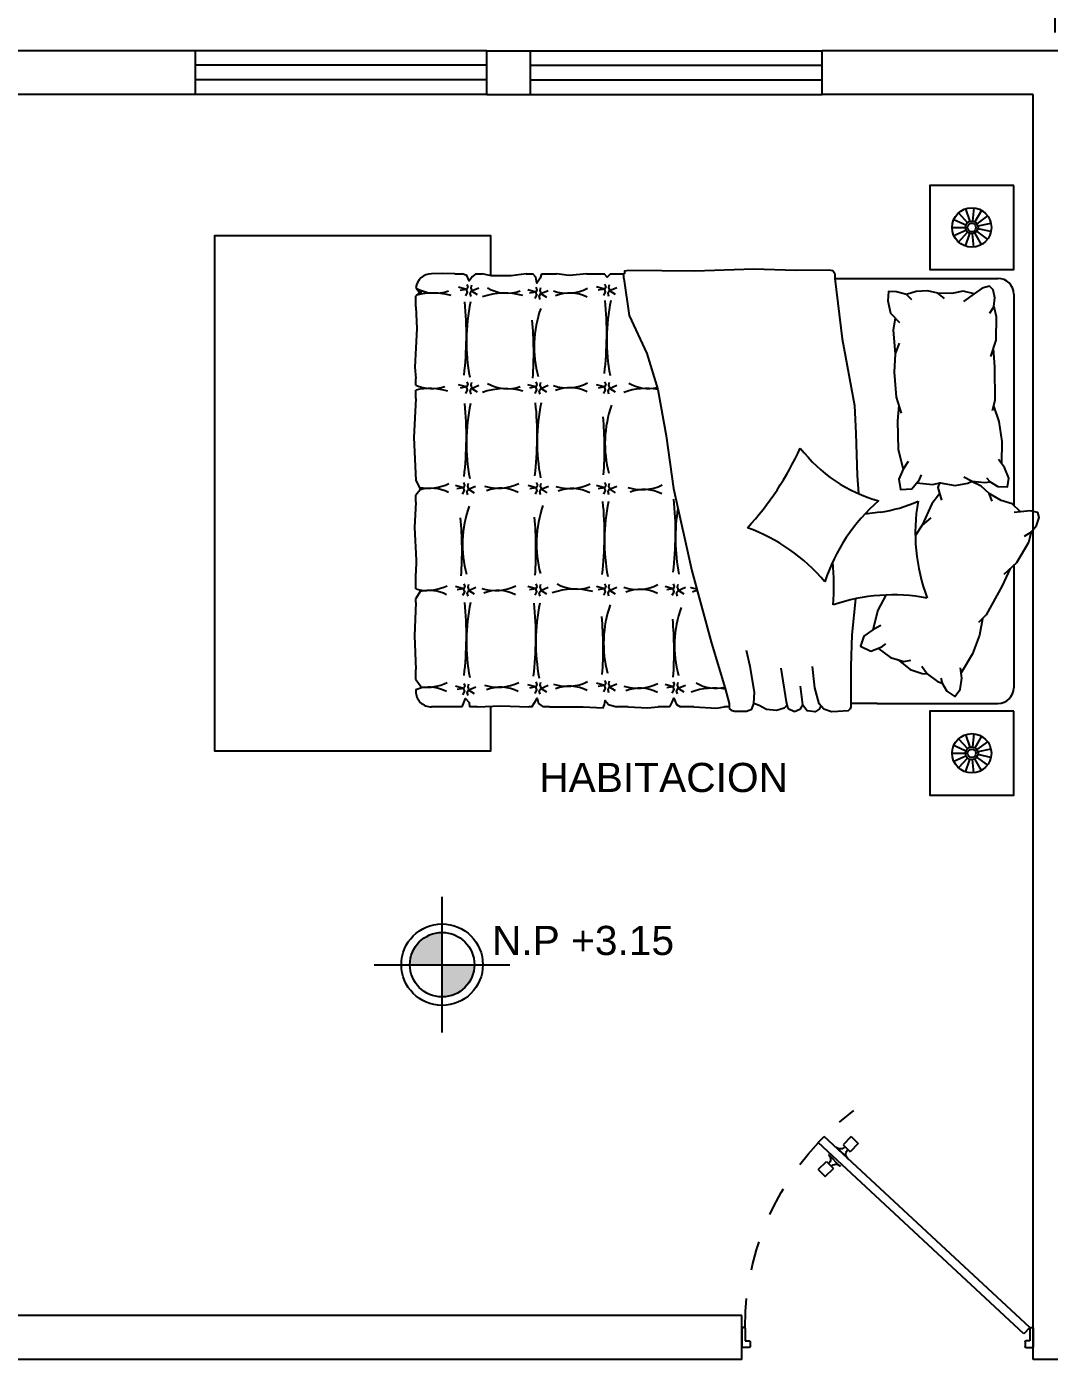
# Model space of a CAD drawing. Header units: inches. Extents: x -370 to 18, y -197 to 199.
# Drawn here: x -161.24 to -157.731, y 175.169 to 179.74 of the extents above; entities that cross this region are included whole.
import ezdxf

# ---------------------------------------------------------------- set-up
doc = ezdxf.new("R2010")
doc.units = ezdxf.units.IN
doc.header["$MEASUREMENT"] = 0
doc.header["$PDMODE"] = 34
doc.header["$PDSIZE"] = 0.2
doc.linetypes.add('RAYITAS', pattern=[0.375, 0.25, -0.125])
for name, color, linetype in [('artefactos', 1, 'Continuous'), ('aux2', 194, 'Continuous'), ('MUEBLES', 7, 'Continuous')]:
    doc.layers.add(name, color=color, linetype=linetype)
doc.styles.get("Standard").update_dxf_attribs({"font": 'arial.ttf'})
doc.linetypes.add('ZIGZAG', pattern='A,0.0001,-0.2,[131,ltypeshp.shx,S=0.2,R=0,X=-0.2,Y=0],-0.4,[131,ltypeshp.shx,S=0.2,R=180,X=0.2,Y=0],-0.2', length=0.8001)
doc.dimstyles.new('E100', dxfattribs={"dimtxt": 0.15, "dimasz": 0.15, "dimexe": 0.15, "dimexo": 0.0625, "dimgap": 0.09, "dimtad": 1, "dimzin": 0, "dimdsep": 46, "dimtxsty": 'Standard', "dimblk": 'DOTSMALL', "dimcen": 0.09, "dimdle": 0.15, "dimclrd": 1, "dimclre": 1, "dimclrt": 2, "dimazin": 0, "dimtfac": 1, "dimtofl": 0, "dimtmove": 1, "dimatfit": 1, "dimldrblk": 'OPEN90', "dimfxl": 1, "dimtolj": 1, "dimtzin": 0, "dimarcsym": 0})

# ---------------------------------------------------------------- blocks, each defined once
blk = doc.blocks.new('velador')
at = {"layer": 'artefactos', "color": 2}
blk.add_lwpolyline([(-0.4, 0.4), (-0.4, 0), (0, 0), (0, 0.4), (-0.4, 0.4)], dxfattribs=at)
for radius in [0.0937, 0.0304]:
    blk.add_circle((-0.2, 0.2), radius, dxfattribs=at)
at = {"layer": 'aux2', "color": 2}
for p, q in [((-0.2551, 0.2758), (-0.2179, 0.2246)), ((-0.2195, 0.2917), (-0.2063, 0.2297)), ((-0.1805, 0.2917), (-0.1937, 0.2297)), ((-0.1449, 0.2758), (-0.1821, 0.2246)), ((-0.2932, 0.2098), (-0.2302, 0.2032)), ((-0.2891, 0.171), (-0.2289, 0.1906)), ((-0.2812, 0.2469), (-0.2263, 0.2152)), ((-0.1188, 0.2469), (-0.1737, 0.2152)), ((-0.1109, 0.171), (-0.1711, 0.1906)), ((-0.1068, 0.2098), (-0.1698, 0.2032)), ((-0.2697, 0.1373), (-0.2226, 0.1797)), ((-0.2381, 0.1144), (-0.2124, 0.1722)), ((-0.2, 0.1063), (-0.2, 0.1696)), ((-0.1619, 0.1144), (-0.1876, 0.1722)), ((-0.1303, 0.1373), (-0.1774, 0.1797))]:
    blk.add_line(p, q, dxfattribs=at)
blk.add_circle((-0.2, 0.2), 0.0202, dxfattribs=at)
blk = doc.blocks.new('cama_2pl')
at = {"layer": 'artefactos', "color": 1}
for p, q in [((706.728, 610.2968), (706.7439, 610.2697)), ((706.728, 610.2968), (706.7662, 610.2856)), ((706.7662, 610.2856), (706.8438, 610.2406)), ((706.6494, 610.2549), (706.6196, 610.2234)), ((706.8438, 610.2406), (706.8884, 610.1923)), ((705.8202, 610.2295), (706.6253, 610.2295)), ((706.6196, 610.2234), (706.6064, 610.1813)), ((706.8541, 610.2295), (707.3202, 610.2295)), ((705.7602, 609.5475), (705.7602, 610.1695)), ((706.6064, 610.1813), (706.5796, 610.1361)), ((707.3802, 609.7085), (707.3802, 610.1695)), ((706.5399, 609.9466), (706.5399, 609.9523)), ((706.5399, 609.8598), (706.5399, 609.8643)), ((707.2129, 609.7868), (707.2157, 609.7917)), ((706.6513, 609.72), (706.6586, 609.662)), ((707.3802, 609.7085), (707.3802, 609.6085)), ((706.3513, 609.628), (706.512, 609.6323)), ((706.512, 609.6323), (706.5805, 609.6379)), ((707.3802, 609.6085), (707.3935, 609.6085)), ((705.7432, 609.5475), (705.7602, 609.5475)), ((707.3816, 609.4873), (707.3203, 609.4713)), ((707.4023, 609.5052), (707.3816, 609.4873)), ((707.3203, 609.4713), (707.2399, 609.4625)), ((707.3144, 609.4158), (707.386, 609.4246)), ((707.386, 609.4246), (707.4035, 609.4144)), ((707.4123, 609.3939), (707.4006, 609.3691)), ((707.4035, 609.4144), (707.4123, 609.3939)), ((707.3743, 609.3633), (707.2458, 609.3428)), ((707.4006, 609.3691), (707.3743, 609.3633)), ((707.2395, 609.2242), (707.1784, 609.2109)), ((707.3371, 609.2407), (707.2395, 609.2242)), ((707.38, 609.239), (707.3371, 609.2407)), ((707.4015, 609.2308), (707.38, 609.239)), ((707.4096, 609.2108), (707.4015, 609.2308)), ((707.3802, 609.1445), (707.3935, 609.1445)), ((707.3935, 609.1445), (707.3935, 609.1259)), ((707.3935, 609.0102), (707.3935, 608.9593)), ((707.3935, 608.919), (707.3935, 608.8734)), ((705.7432, 608.6926), (705.7432, 608.7452)), ((705.7602, 608.7433), (705.7432, 608.7433)), ((707.3935, 608.7594), (707.3935, 608.7153)), ((705.7432, 608.6014), (705.7432, 608.668)), ((705.7432, 608.4296), (705.7432, 608.4857)), ((707.3935, 608.4593), (707.3935, 608.4357)), ((705.7432, 608.37), (705.7432, 608.3963)), ((707.3935, 608.3927), (707.3935, 608.3804)), ((705.7432, 608.1788), (705.7432, 608.2034)), ((707.3935, 608.184), (707.3935, 608.1542)), ((705.7432, 608.0982), (705.7432, 608.1262)), ((707.3935, 608.1262), (707.3935, 608.0095)), ((705.8681, 607.9495), (705.8267, 607.9495)), ((706.1673, 607.9495), (706.1419, 607.9495)), ((706.2183, 607.9495), (706.1858, 607.9495)), ((706.6132, 607.9495), (706.5869, 607.9495)), ((706.9435, 607.9495), (706.8835, 607.9495)), ((706.9958, 607.9495), (706.98, 607.9495)), ((707.2888, 607.9495), (707.2502, 607.9495)), ((707.3274, 607.9495), (707.3335, 607.9495))]:
    blk.add_line(p, q, dxfattribs=at)
for points in [[(706.728, 610.2968), (706.7014, 610.317), (706.672, 610.3264), (706.6525, 610.3213), (706.646, 610.2929), (706.6494, 610.2549), (706.6521, 610.2314)], [(706.2455, 610.1524), (706.3055, 610.1735), (706.3813, 610.1847), (706.4649, 610.1827)], [(706.5205, 610.1254), (706.535, 610.1394), (706.5529, 610.1689), (706.555, 610.2061), (706.5219, 610.2107), (706.4813, 610.1951), (706.4499, 610.1714)], [(706.8659, 610.2167), (706.9314, 610.186), (707.0424, 610.1249), (707.0721, 610.096)], [(705.8672, 610.1535), (705.8341, 610.158), (705.8039, 610.1518), (705.7894, 610.1378), (705.7976, 610.1099), (705.8192, 610.0785), (705.8479, 610.0387)], [(705.8672, 610.1535), (705.906, 610.1624), (705.9957, 610.1613), (706.0582, 610.141)], [(705.8672, 610.1535), (705.8944, 610.1376)], [(706.0267, 610.1512), (706.0988, 610.1566), (706.2255, 610.1577), (706.2655, 610.1471)], [(706.517, 610.04), (706.5325, 610.0715), (706.5383, 610.1199), (706.535, 610.1394)], [(706.6097, 610.1481), (706.5796, 610.1361), (706.5527, 610.1055), (706.5336, 610.0663)], [(707.0572, 610.1104), (707.1198, 610.0994), (707.1914, 610.072), (707.2633, 610.0293)], [(705.8192, 610.0785), (705.8087, 610.0363), (705.8179, 609.9932), (705.8167, 609.9406)], [(706.5393, 609.9491), (706.5496, 610.007), (706.5401, 610.0545), (706.5325, 610.0715)], [(707.2837, 609.9521), (707.3031, 609.9572), (707.3332, 609.9741), (707.3533, 610.0056), (707.3267, 610.0258), (707.2837, 610.0321), (707.2447, 610.0268)], [(705.837, 609.9659), (705.8167, 609.9406), (705.8082, 609.9008), (705.8108, 609.8573), (705.8218, 609.8208)], [(706.5394, 609.8601), (706.5461, 609.9194), (706.5393, 609.9491)], [(706.5399, 609.9465), (706.5576, 609.9407), (706.6053, 609.9539)], [(706.5814, 609.9473), (706.6194, 609.918), (706.7009, 609.8809)], [(707.2387, 609.8794), (707.2677, 609.8992), (707.2965, 609.9386), (707.3031, 609.9572)], [(706.4577, 609.8266), (706.4873, 609.8087), (706.5255, 609.7914), (706.5644, 609.7981), (706.5618, 609.8417), (706.5273, 609.8702), (706.5093, 609.8778)], [(706.6731, 609.9138), (706.7009, 609.8809), (706.7416, 609.8545)], [(707.2136, 609.7892), (707.251, 609.8346), (707.266, 609.8807), (707.2677, 609.8992)], [(705.8424, 609.8417), (705.8218, 609.8208), (705.8109, 609.783), (705.8106, 609.7524), (705.8457, 609.7501), (705.8933, 609.7596), (705.9283, 609.7945)], [(707.1701, 609.7116), (707.205, 609.76), (707.22, 609.8109), (707.2158, 609.8372)], [(705.9107, 609.777), (705.9582, 609.7701), (706.0474, 609.7777)], [(706.0072, 609.7927), (706.0474, 609.7777), (706.1177, 609.7732), (706.2134, 609.7812), (706.2735, 609.8001)], [(706.2447, 609.7911), (706.3027, 609.7866), (706.4119, 609.7889), (706.4873, 609.8087)], [(706.967, 609.7426), (707.0241, 609.712), (707.0995, 609.6924)], [(707.0825, 609.7224), (707.0995, 609.6924), (707.1243, 609.6585), (707.1615, 609.6453), (707.1806, 609.6846), (707.1645, 609.7263), (707.1526, 609.7418)], [(705.7602, 609.5475), (705.9909, 609.5757), (706.245, 609.6228), (706.3513, 609.628)], [(706.9813, 609.6268), (707.1182, 609.6121), (707.2381, 609.6085), (707.3802, 609.6085)], [(707.3935, 609.6085), (707.4004, 609.6062), (707.4082, 609.5984), (707.4104, 609.5594), (707.4119, 609.5348)], [(705.7432, 609.5475), (705.7315, 609.5397), (705.7283, 609.525), (705.7299, 609.3975), (705.725, 609.2389), (705.7332, 609.0133), (705.7299, 608.7615), (705.7332, 608.7452), (705.7432, 608.7452)], [(707.4119, 609.5348), (707.4023, 609.5052)], [(707.3893, 609.494), (707.4021, 609.4873), (707.4123, 609.4727), (707.4079, 609.4421), (707.386, 609.4246)], [(707.3855, 609.3658), (707.3982, 609.3547), (707.4065, 609.3249), (707.4032, 609.2869), (707.3883, 609.2588), (707.38, 609.239)], [(707.3935, 609.1445), (707.401, 609.1459), (707.4056, 609.1522), (707.4101, 609.1653), (707.4096, 609.2108)], [(705.7602, 608.7433), (705.9021, 608.7632), (706.0466, 608.8301), (706.1841, 608.8724), (706.3603, 608.9041), (706.5613, 608.9323), (706.875, 609.0027), (707.1499, 609.0767), (707.3227, 609.1295), (707.3802, 609.1445)], [(707.3935, 609.0102), (707.3983, 609.0979), (707.3935, 609.1259)], [(707.3935, 608.919), (707.3755, 608.9278), (707.3597, 608.9331), (707.3842, 608.9436), (707.3935, 608.9593)], [(707.3935, 608.7594), (707.3965, 608.8331), (707.3935, 608.8734)], [(707.3935, 608.4593), (707.3929, 608.5882), (707.3964, 608.6636), (707.3841, 608.6689), (707.3683, 608.6724), (707.3841, 608.6847), (707.3935, 608.7153)], [(705.7432, 608.6926), (705.756, 608.6796), (705.7432, 608.668)], [(705.7432, 608.6014), (705.749, 608.5341), (705.7432, 608.4857)], [(705.7432, 608.4296), (705.7595, 608.4236), (705.7788, 608.4113), (705.756, 608.4078), (705.7432, 608.3963)], [(707.3935, 608.3927), (707.3753, 608.4041), (707.3595, 608.4129), (707.3806, 608.4181), (707.3935, 608.4357)], [(705.7432, 608.37), (705.7507, 608.3131), (705.7507, 608.2377), (705.7432, 608.2034)], [(707.3935, 608.184), (707.3893, 608.2743), (707.3935, 608.3804)], [(705.7432, 608.1788), (705.7525, 608.1658), (705.77, 608.1536), (705.749, 608.1448), (705.7432, 608.1262)], [(707.3935, 608.1262), (707.3736, 608.1341), (707.3613, 608.1393), (707.3771, 608.1534), (707.3935, 608.1542)], [(705.7432, 608.0982), (705.742, 608.0501), (705.7432, 608.0095)], [(705.7973, 607.9514), (705.8096, 607.9613), (705.8132, 607.9712), (705.8174, 607.9598), (705.8267, 607.9495)], [(705.8681, 607.9495), (705.951, 607.9533), (706.0984, 607.9463), (706.1419, 607.9495)], [(706.2183, 607.9495), (706.3669, 607.9428), (706.5307, 607.9495), (706.5566, 607.9638), (706.5656, 607.9664), (706.5869, 607.9495)], [(706.6132, 607.9495), (706.7091, 607.9446), (706.8337, 607.9516), (706.8835, 607.9495)], [(706.9435, 607.9495), (706.9477, 607.9649), (706.9534, 607.9662), (706.98, 607.9495)], [(706.9958, 607.9495), (707.1226, 607.9447), (707.2502, 607.9495)], [(707.2888, 607.9495), (707.3174, 607.9708), (707.3212, 607.9715), (707.3277, 607.9495)]]:
    blk.add_lwpolyline(points, dxfattribs=at)
for centre, radius, start, end in [((705.8202, 610.1695), 0.06, 90, 180), ((707.3202, 610.1695), 0.06, 0, 90), ((706.73, 610.5526), 0.6983, 260.0746, 290.841), ((707.6668, 609.7706), 0.7004, 169.3472, 199.0941), ((706.0898, 609.6369), 0.5677, 8.4232, 23.6724), ((706.0604, 609.8656), 0.5677, 307.5937, 344.5934), ((707.1348, 610.1728), 0.6983, 220.9956, 251.762), ((706.9348, 608.3855), 1.1581, 86.5284, 94.689), ((707.3689, 608.9752), 0.7004, 130.2682, 160.0151), ((705.9276, 608.3614), 1.1581, 47.4494, 65.5579), ((705.8032, 608.0095), 0.06, 180, 263.4836), ((707.3335, 608.0095), 0.06, 270, 0)]:
    blk.add_arc(centre, radius, start, end, dxfattribs=at)
at = {"layer": 'aux2', "color": 1}
for points in [[(706.9271, 608.9491), (706.9373, 608.9465), (706.9498, 608.9509), (706.9627, 608.9714)], [(706.9711, 608.9478), (706.9587, 608.9442), (706.9493, 608.9502), (706.9373, 608.9776)], [(707.3, 608.9491), (707.3103, 608.9465), (707.3227, 608.9509), (707.3356, 608.9714)], [(707.3441, 608.9478), (707.3316, 608.9442), (707.3223, 608.9502), (707.3103, 608.9776)], [(706.9244, 608.9313), (706.9342, 608.9354), (706.9435, 608.9309), (706.9475, 608.9064)], [(706.968, 608.9278), (706.9542, 608.9349), (706.9435, 608.9309), (706.9351, 608.9002)], [(707.2974, 608.9313), (707.3071, 608.9354), (707.3165, 608.9309), (707.3205, 608.9064)], [(707.341, 608.9278), (707.3272, 608.9349), (707.3165, 608.9309), (707.308, 608.9002)], [(705.7847, 608.6877), (705.795, 608.685), (705.8074, 608.6895), (705.8203, 608.7099)], [(705.8288, 608.6864), (705.8163, 608.6828), (705.8069, 608.6887), (705.795, 608.7162)], [(706.1575, 608.6877), (706.1678, 608.685), (706.1802, 608.6895), (706.1931, 608.7099)], [(706.2016, 608.6864), (706.1891, 608.6828), (706.1798, 608.6887), (706.1678, 608.7162)], [(706.5414, 608.6877), (706.5516, 608.685), (706.5641, 608.6895), (706.577, 608.7099)], [(706.5855, 608.6864), (706.573, 608.6828), (706.5636, 608.6887), (706.5516, 608.7162)], [(706.9271, 608.6877), (706.9373, 608.685), (706.9498, 608.6895), (706.9627, 608.7099)], [(706.9711, 608.6864), (706.9587, 608.6828), (706.9493, 608.6887), (706.9373, 608.7162)], [(707.295, 608.6877), (707.3053, 608.685), (707.3177, 608.6895), (707.3306, 608.7099)], [(707.3391, 608.6864), (707.3266, 608.6828), (707.3173, 608.6887), (707.3053, 608.7162)], [(705.782, 608.6699), (705.7918, 608.6739), (705.8012, 608.6695), (705.8052, 608.645)], [(705.8257, 608.6664), (705.8119, 608.6735), (705.8012, 608.6695), (705.7927, 608.6388)], [(706.1549, 608.6699), (706.1647, 608.6739), (706.174, 608.6695), (706.178, 608.645)], [(706.1985, 608.6664), (706.1847, 608.6735), (706.174, 608.6695), (706.1655, 608.6388)], [(706.5387, 608.6699), (706.5485, 608.6739), (706.5579, 608.6695), (706.5619, 608.645)], [(706.5824, 608.6664), (706.5686, 608.6735), (706.5579, 608.6695), (706.5494, 608.6388)], [(706.9244, 608.6699), (706.9342, 608.6739), (706.9435, 608.6695), (706.9475, 608.645)], [(706.968, 608.6664), (706.9542, 608.6735), (706.9435, 608.6695), (706.9351, 608.6388)], [(707.2924, 608.6699), (707.3021, 608.6739), (707.3115, 608.6695), (707.3155, 608.645)], [(707.336, 608.6664), (707.3222, 608.6735), (707.3115, 608.6695), (707.303, 608.6388)], [(705.7935, 608.4079), (705.8033, 608.4119), (705.8127, 608.4075), (705.8167, 608.383)], [(705.7962, 608.4257), (705.8064, 608.423), (705.8189, 608.4275), (705.8318, 608.4479)], [(705.8371, 608.4044), (705.8233, 608.4115), (705.8127, 608.4075), (705.8042, 608.3768)], [(705.8403, 608.4244), (705.8278, 608.4208), (705.8184, 608.4267), (705.8064, 608.4542)], [(706.1549, 608.4079), (706.1647, 608.4119), (706.174, 608.4075), (706.178, 608.383)], [(706.1575, 608.4257), (706.1678, 608.423), (706.1802, 608.4275), (706.1931, 608.4479)], [(706.1985, 608.4044), (706.1847, 608.4115), (706.174, 608.4075), (706.1655, 608.3768)], [(706.2016, 608.4244), (706.1891, 608.4208), (706.1798, 608.4267), (706.1678, 608.4542)], [(706.5387, 608.4092), (706.5485, 608.4132), (706.5579, 608.4088), (706.5619, 608.3843)], [(706.5414, 608.427), (706.5516, 608.4243), (706.5641, 608.4288), (706.577, 608.4492)], [(706.5824, 608.4057), (706.5686, 608.4128), (706.5579, 608.4088), (706.5494, 608.3781)], [(706.5855, 608.4257), (706.573, 608.4221), (706.5636, 608.428), (706.5516, 608.4555)], [(706.9244, 608.4079), (706.9342, 608.4119), (706.9435, 608.4075), (706.9475, 608.383)], [(706.9271, 608.4257), (706.9373, 608.423), (706.9498, 608.4275), (706.9627, 608.4479)], [(706.968, 608.4044), (706.9542, 608.4115), (706.9435, 608.4075), (706.9351, 608.3768)], [(706.9711, 608.4244), (706.9587, 608.4208), (706.9493, 608.4267), (706.9373, 608.4542)], [(707.2982, 608.4079), (707.308, 608.4119), (707.3173, 608.4075), (707.3213, 608.383)], [(707.3009, 608.4257), (707.3111, 608.423), (707.3236, 608.4275), (707.3365, 608.4479)], [(707.3418, 608.4044), (707.328, 608.4115), (707.3173, 608.4075), (707.3089, 608.3768)], [(707.3449, 608.4244), (707.3325, 608.4208), (707.3231, 608.4267), (707.3111, 608.4542)], [(705.7857, 608.1617), (705.7959, 608.159), (705.8084, 608.1635), (705.8213, 608.1839)], [(705.8297, 608.1604), (705.8173, 608.1568), (705.8079, 608.1627), (705.7959, 608.1902)], [(706.1575, 608.1617), (706.1678, 608.159), (706.1802, 608.1635), (706.1931, 608.1839)], [(706.2016, 608.1604), (706.1891, 608.1568), (706.1798, 608.1627), (706.1678, 608.1902)], [(706.5414, 608.1495), (706.5516, 608.1469), (706.5641, 608.1513), (706.577, 608.1718)], [(706.5855, 608.1482), (706.573, 608.1446), (706.5636, 608.1506), (706.5516, 608.178)], [(706.9271, 608.1506), (706.9373, 608.1479), (706.9498, 608.1523), (706.9627, 608.1728)], [(706.9711, 608.1492), (706.9587, 608.1457), (706.9493, 608.1516), (706.9373, 608.179)], [(707.3064, 608.1506), (707.3167, 608.1479), (707.3291, 608.1523), (707.3421, 608.1728)], [(707.3505, 608.1492), (707.338, 608.1457), (707.3287, 608.1516), (707.3167, 608.179)], [(705.783, 608.1439), (705.7928, 608.1479), (705.8021, 608.1435), (705.8061, 608.119)], [(705.8266, 608.1404), (705.8128, 608.1475), (705.8021, 608.1435), (705.7937, 608.1128)], [(706.1549, 608.1439), (706.1647, 608.1479), (706.174, 608.1435), (706.178, 608.119)], [(706.1985, 608.1404), (706.1847, 608.1475), (706.174, 608.1435), (706.1655, 608.1128)], [(706.5387, 608.1317), (706.5485, 608.1357), (706.5579, 608.1313), (706.5619, 608.1068)], [(706.5824, 608.1282), (706.5686, 608.1353), (706.5579, 608.1313), (706.5494, 608.1006)], [(706.9244, 608.1328), (706.9342, 608.1368), (706.9435, 608.1323), (706.9475, 608.1079)], [(706.968, 608.1292), (706.9542, 608.1363), (706.9435, 608.1323), (706.9351, 608.1016)], [(707.3038, 608.1328), (707.3136, 608.1368), (707.3229, 608.1323), (707.3269, 608.1079)], [(707.3474, 608.1292), (707.3336, 608.1363), (707.3229, 608.1323), (707.3145, 608.1016)]]:
    blk.add_lwpolyline(points, dxfattribs=at)
for centre, radius, start, end in [((707.1705, 609.0941), 0.1516, 330.0061, 12.9891), ((707.574, 609.0845), 0.2522, 169.5069, 199.7293), ((706.7687, 609.0499), 0.1768, 342.6443, 350.615), ((707.0916, 609.0588), 0.1463, 194.2398, 201.5194), ((706.7279, 607.6368), 1.3033, 83.3254, 95.5842), ((706.751, 609.6822), 0.7423, 261.0364, 280.5874), ((707.16, 609.3714), 0.4351, 250.4133, 285.151), ((707.1819, 607.5197), 1.4151, 86.0351, 95.0058), ((706.0284, 608.8377), 0.1516, 330.0061, 12.3194), ((706.4319, 608.8281), 0.2522, 169.9188, 199.7293), ((706.3886, 608.8114), 0.1768, 342.6443, 26.1603), ((706.7115, 608.8204), 0.1463, 152.7511, 201.5194), ((706.7687, 608.7953), 0.1768, 342.6443, 26.1603), ((707.0916, 608.8043), 0.1463, 152.7511, 201.5194), ((707.1454, 608.7953), 0.1768, 342.6443, 26.1603), ((707.4683, 608.8043), 0.1463, 152.7511, 201.5194), ((705.9942, 609.42), 0.7423, 258.3524, 280.5874), ((705.9712, 607.3746), 1.3033, 83.3254, 95.5842), ((706.3892, 609.1062), 0.4351, 250.4133, 285.151), ((706.4111, 607.2544), 1.4151, 86.0351, 95.0058), ((706.7604, 609.4115), 0.7423, 258.3524, 280.5874), ((706.7373, 607.3661), 1.3033, 83.3254, 95.5842), ((707.1506, 609.101), 0.4351, 250.4133, 285.151), ((707.1724, 607.2492), 1.4151, 86.0351, 95.0058), ((706.3845, 608.5371), 0.1768, 342.6443, 26.1603), ((706.7075, 608.5461), 0.1463, 152.7511, 201.5194), ((706.7929, 608.5643), 0.1516, 330.0061, 18.9919), ((707.1965, 608.5547), 0.2522, 163.9853, 199.7293), ((705.6394, 608.5271), 0.1768, 342.6443, 26.1603), ((705.9623, 608.536), 0.1463, 152.7511, 201.5194), ((706.0001, 608.5271), 0.1768, 342.6443, 26.1603), ((706.323, 608.536), 0.1463, 152.7511, 201.5194), ((707.1381, 608.5271), 0.1768, 342.6443, 26.1603), ((707.461, 608.536), 0.1463, 152.7511, 201.5194), ((706.021, 608.836), 0.4351, 250.4133, 285.151), ((706.3842, 609.1549), 0.7423, 258.3524, 280.5874), ((706.3612, 607.1094), 1.3033, 83.3254, 95.5842), ((706.7716, 608.8447), 0.4351, 250.4133, 285.151), ((706.7935, 606.993), 1.4151, 86.0351, 95.0058), ((707.1476, 609.1496), 0.7423, 258.3524, 280.5874), ((707.1246, 607.1042), 1.3033, 83.3254, 95.5842), ((706.0684, 608.2888), 0.2522, 163.9853, 199.7293), ((706.0428, 606.9842), 1.4151, 86.0351, 95.0058), ((706.4325, 608.2888), 0.2522, 163.9853, 199.7293), ((705.6649, 608.2984), 0.1516, 330.0061, 18.9919), ((706.029, 608.2984), 0.1516, 330.0061, 18.9919), ((706.3832, 608.2646), 0.1768, 342.6443, 26.1603), ((706.7061, 608.2736), 0.1463, 152.7511, 201.5194), ((706.7728, 608.2537), 0.1768, 342.6443, 26.1603), ((707.0958, 608.2627), 0.1463, 152.7511, 201.5194), ((707.1418, 608.2646), 0.1768, 342.6443, 26.1603), ((707.4647, 608.2736), 0.1463, 152.7511, 201.5194), ((706, 608.8849), 0.7423, 258.3524, 280.5874), ((706.3871, 608.8849), 0.7423, 258.3524, 280.5874), ((706.7742, 608.5628), 0.4351, 250.4133, 285.151), ((707.1452, 608.8849), 0.7423, 258.3524, 280.5874), ((705.977, 606.8395), 1.3033, 83.3254, 95.5842), ((706.364, 606.8395), 1.3033, 83.3254, 95.5842), ((706.7961, 606.7111), 1.4151, 86.0351, 95.0058), ((707.1222, 606.8395), 1.3033, 83.3254, 95.5842), ((705.6649, 608.0252), 0.1516, 330.0061, 18.9919), ((706.0684, 608.0155), 0.2522, 163.9853, 194.5806), ((706.029, 608.0115), 0.1516, 335.8404, 18.9919), ((706.4325, 608.0019), 0.2522, 163.9853, 191.9955), ((706.3832, 607.9981), 0.1768, 348.8205, 26.1603), ((706.7061, 608.0071), 0.1463, 152.7511, 196.1313), ((706.7728, 607.991), 0.1768, 351.4985, 26.1603), ((707.0958, 608), 0.1463, 152.7511, 193.3336), ((707.1418, 607.991), 0.1768, 353.4506, 26.1603), ((707.4647, 607.9999), 0.1463, 152.7511, 191.1853)]:
    blk.add_arc(centre, radius, start, end, dxfattribs=at)
at = {"layer": 'artefactos', "color": 1, "xscale": 0.7999999999999545, "yscale": 0.7999999999999545, "zscale": 0.7999999999999545}
for p in [(705.7261, 609.9095), (707.7302, 609.9095)]:
    blk.add_blockref('velador', p, dxfattribs=at)
blk = doc.blocks.new('*U41')
at = {"layer": 'artefactos', "color": 1}
for p, q in [((0.0113, 0.0338), (0.7171, 0.6895)), ((0.6248, 0.6892), (0.6007, 0.6651)), ((0.6248, 0.6892), (0.6528, 0.6612)), ((0.7383, 0.6683), (0.7171, 0.6895)), ((0.0325, 0.0125), (0.7383, 0.6683)), ((0.6007, 0.6651), (0.6287, 0.6371)), ((0.6528, 0.6612), (0.6287, 0.6371)), ((0.675, 0.6532), (0.6367, 0.6149)), ((0.675, 0.6532), (0.6778, 0.6503)), ((0.6367, 0.6149), (0.6396, 0.6121)), ((0.7019, 0.6262), (0.6637, 0.588)), ((0.7099, 0.604), (0.6858, 0.5799)), ((0.7019, 0.6262), (0.699, 0.6291)), ((0.7379, 0.5761), (0.7099, 0.604)), ((0.6637, 0.588), (0.6608, 0.5908)), ((0.7138, 0.552), (0.6858, 0.5799)), ((0.7379, 0.5761), (0.7138, 0.552)), ((0, 0.0308), (0, -0.0308)), ((0.0083, 0.0338), (0.003, 0.0338)), ((0.0113, 0.0338), (0.0325, 0.0125)), ((0.0113, 0.0308), (0.0113, -0.0112)), ((0.9887, 0.0308), (0.9887, -0.0112)), ((0.9917, 0.0338), (0.997, 0.0338)), ((1, 0.0308), (1, -0.0308)), ((0.0252, -0.0338), (0.003, -0.0338)), ((0.0113, -0.0112), (0.0252, -0.0112)), ((0.0282, -0.0142), (0.0282, -0.0308)), ((0.9718, -0.0142), (0.9718, -0.0308)), ((0.9887, -0.0112), (0.9748, -0.0112)), ((0.9748, -0.0338), (0.997, -0.0338))]:
    blk.add_line(p, q, dxfattribs=at)
at = {"layer": 'artefactos', "color": 1, "linetype": 'RAYITAS', "ltscale": 0.15}
blk.add_arc((0.0613, 0.0338), 0.9279, 0, 53.3291, dxfattribs=at)
at = {"layer": 'artefactos', "color": 1}
for centre, radius, start, end in [((0.6244, 0.6291), 0.0188, 310.968, 53.1574), ((0.6608, 0.6655), 0.0188, 216.8426, 319.032), ((0.6778, 0.5757), 0.0188, 36.8426, 139.032), ((0.7142, 0.6121), 0.0188, 130.968, 233.1574), ((0.003, 0.0308), 0.003, 90, 180), ((0.0083, 0.0308), 0.003, 0, 90), ((0.9917, 0.0308), 0.003, 90, 180), ((0.997, 0.0308), 0.003, 0, 90), ((0.003, -0.0308), 0.003, 180, 270), ((0.0252, -0.0142), 0.003, 0, 90), ((0.0252, -0.0308), 0.003, 270, 0), ((0.9748, -0.0142), 0.003, 90, 180), ((0.9748, -0.0308), 0.003, 180, 270), ((0.997, -0.0308), 0.003, 270, 0)]:
    blk.add_arc(centre, radius, start, end, dxfattribs=at)
blk = doc.blocks.new('_DotSmall')
at = {"color": 0, "linetype": 'ByBlock', "const_width": 0.5}
blk.add_lwpolyline([(-0.0625, 0, 1), (0.0625, 0, 1)], format="xyb", close=True, dxfattribs=at)
blk = doc.blocks.new('*D719')
at = {"color": 1, "lineweight": -2, "transparency": 16777216}
for p, q in [((-161.4608, 179.7198), (-161.4608, 180.6608)), ((-157.7108, 179.7198), (-157.7108, 180.6608)), ((-161.6108, 180.5108), (-157.5608, 180.5108))]:
    blk.add_line(p, q, dxfattribs=at)
at = {"layer": 'DEFPOINTS', "color": 0, "transparency": 16777216}
for p in [(-157.7108, 180.5108), (-161.4608, 179.6573), (-157.7108, 179.6573)]:
    blk.add_point(p, dxfattribs=at)
at = {"color": 1, "lineweight": -2, "transparency": 16777216, "xscale": 0.15, "yscale": 0.15, "zscale": 0.15, "rotation": 180}
blk.add_blockref('_DotSmall', (-161.4608, 180.5108), dxfattribs=at)
at = {"color": 1, "lineweight": -2, "transparency": 16777216, "xscale": 0.15, "yscale": 0.15, "zscale": 0.15}
blk.add_blockref('_DotSmall', (-157.7108, 180.5108), dxfattribs=at)
at = {"color": 2, "transparency": 16777216, "insert": (-159.5858, 180.6774), "char_height": 0.15, "attachment_point": 5}
blk.add_mtext('\\A1;3.75', dxfattribs=at)
blk = doc.blocks.new('_Open90')
at = {"color": 0, "linetype": 'ByBlock', "lineweight": -2}
for p, q in [((-0.5, 0.5), (0, 0)), ((0, 0), (-1, 0)), ((0, 0), (-0.5, -0.5))]:
    blk.add_line(p, q, dxfattribs=at)
blk = doc.blocks.new('*D720')
at = {"color": 1, "lineweight": -2, "transparency": 16777216}
for p, q in [((-157.7108, 179.7198), (-157.7108, 180.6608)), ((-152.9108, 179.7198), (-152.9108, 180.6608)), ((-157.8608, 180.5108), (-152.7608, 180.5108))]:
    blk.add_line(p, q, dxfattribs=at)
at = {"layer": 'DEFPOINTS', "color": 0, "transparency": 16777216}
for p in [(-152.9108, 180.5108), (-157.7108, 179.6573), (-152.9108, 179.6573)]:
    blk.add_point(p, dxfattribs=at)
at = {"color": 1, "lineweight": -2, "transparency": 16777216, "xscale": 0.15, "yscale": 0.15, "zscale": 0.15, "rotation": 180}
blk.add_blockref('_DotSmall', (-157.7108, 180.5108), dxfattribs=at)
at = {"color": 1, "lineweight": -2, "transparency": 16777216, "xscale": 0.15, "yscale": 0.15, "zscale": 0.15}
blk.add_blockref('_DotSmall', (-152.9108, 180.5108), dxfattribs=at)
at = {"color": 2, "transparency": 16777216, "insert": (-155.3108, 180.6774), "char_height": 0.15, "attachment_point": 5}
blk.add_mtext('\\A1;4.80', dxfattribs=at)
blk = doc.blocks.new('*D728')
at = {"color": 1, "lineweight": -2, "transparency": 16777216}
for p, q in [((-168.1858, 179.7198), (-168.1858, 181.424)), ((-152.8358, 179.7198), (-152.8358, 181.424)), ((-168.3358, 181.274), (-152.6858, 181.274))]:
    blk.add_line(p, q, dxfattribs=at)
at = {"layer": 'DEFPOINTS', "color": 0, "transparency": 16777216}
for p in [(-152.8358, 181.274), (-168.1858, 179.6573), (-152.8358, 179.6573)]:
    blk.add_point(p, dxfattribs=at)
at = {"color": 1, "lineweight": -2, "transparency": 16777216, "xscale": 0.15, "yscale": 0.15, "zscale": 0.15, "rotation": 180}
blk.add_blockref('_DotSmall', (-168.1858, 181.274), dxfattribs=at)
at = {"color": 1, "lineweight": -2, "transparency": 16777216, "xscale": 0.15, "yscale": 0.15, "zscale": 0.15}
blk.add_blockref('_DotSmall', (-152.8358, 181.274), dxfattribs=at)
at = {"color": 2, "transparency": 16777216, "insert": (-160.5108, 181.4406), "char_height": 0.15, "attachment_point": 5}
blk.add_mtext('\\A1;15.35', dxfattribs=at)
blk = doc.blocks.new('A$C01451027')
h = blk.add_hatch(color=256)
h.dxf.hatch_style = 1
h.paths.add_polyline_path([(-0.1106, 0), (0, 0), (0, 0.1106, 0.414214)])
h = blk.add_hatch(color=256)
h.dxf.hatch_style = 1
h.paths.add_polyline_path([(0, 0), (0, -0.1106, 0.414214), (0.1106, 0)])
at = {"color": 2}
for p, q in [((0, -0.2327), (0, 0.2327)), ((-0.2327, 0), (0.2327, 0))]:
    blk.add_line(p, q, dxfattribs=at)
blk.add_circle((0, 0), 0.1398, dxfattribs=at)
at = {"color": 3}
blk.add_circle((0, 0), 0.1106, dxfattribs=at)

msp = doc.modelspace()

# ---------------------------------------------------------------- linework, layer by layer
at = {"color": 4}
for p, q in [((-160.66078, 179.65734), (-161.53578, 179.65734)), ((-160.66078, 179.50734), (-160.66078, 179.65734)), ((-159.66078, 179.50734), (-159.66078, 179.65734)), ((-159.66078, 179.65734), (-159.51078, 179.65734)), ((-159.51078, 179.50734), (-159.51078, 179.65734)), ((-152.83578, 179.65734), (-158.51078, 179.65734)), ((-158.51078, 179.50734), (-158.51078, 179.65734)), ((-160.66078, 179.50734), (-161.38578, 179.50734)), ((-159.66078, 179.50734), (-159.51078, 179.50734)), ((-157.78578, 179.50734), (-158.51078, 179.50734)), ((-157.78578, 175.16894), (-157.78578, 179.50734)), ((-158.78578, 175.31894), (-164.70268, 175.31894)), ((-158.78578, 175.16894), (-158.78578, 175.31894)), ((-158.78578, 175.16894), (-164.70268, 175.16894)), ((-157.63578, 175.16894), (-157.78578, 175.16894))]:
    msp.add_line(p, q, dxfattribs=at)
at = {"color": 1}
for p, q in [((-159.66078, 179.65734), (-160.66078, 179.65734)), ((-159.51078, 179.65734), (-158.51078, 179.65734)), ((-159.66078, 179.50734), (-160.66078, 179.50734)), ((-159.51078, 179.50734), (-158.51078, 179.50734))]:
    msp.add_line(p, q, dxfattribs=at)
at = {"color": 2}
for p, q in [((-159.66078, 179.60734), (-160.66078, 179.60734)), ((-159.51078, 179.60734), (-158.51078, 179.60734)), ((-159.66078, 179.55734), (-160.66078, 179.55734)), ((-159.51078, 179.55734), (-158.51078, 179.55734))]:
    msp.add_line(p, q, dxfattribs=at)
at = {"layer": 'MUEBLES', "color": 8, "linetype": 'ZIGZAG', "ltscale": 0.05}
msp.add_lwpolyline([(-159.64878, 177.40869), (-159.64878, 177.25479), (-160.5945, 177.25479), (-160.5945, 179.02387), (-159.64878, 179.02387), (-159.64878, 178.88577)], dxfattribs=at)

# ---------------------------------------------------------------- block references
msp.add_blockref('A$C01451027', (-159.81452, 176.52257))
at = {"layer": 'artefactos', "xscale": -1}
msp.add_blockref('*U41', (-157.78578, 175.24394), dxfattribs=at)
at = {"layer": 'MUEBLES', "xscale": 0.9000000000000057, "yscale": 0.9000000000000057, "zscale": 0.9000000000000057, "rotation": 269.9999999999999}
msp.add_blockref('cama_2pl', (-707.05962, 814.06077), dxfattribs=at)

# ---------------------------------------------------------------- texts
at = {"color": 2, "insert": (-159.48126, 177.21475), "char_height": 0.1, "attachment_point": 1}
msp.add_mtext('HABITACION ', dxfattribs=at)
at = {"layer": 'MUEBLES', "color": 2}
msp.add_text('N.P +3.15', height=0.1, dxfattribs=at).set_placement((-159.64353, 176.55578))

# ---------------------------------------------------------------- dimensions: what is measured, and where the dimension line sits
for base, p1, p2, picture, middle in [((-152.83578, 181.274), (-168.18578, 179.65734), (-152.83578, 179.65734), '*D728', (-160.51078, 181.44064)), ((-157.71078, 180.5108), (-161.46078, 179.65734), (-157.71078, 179.65734), '*D719', (-159.58578, 180.67744)), ((-152.91078, 180.5108), (-157.71078, 179.65734), (-152.91078, 179.65734), '*D720', (-155.31078, 180.67739))]:
    dim = msp.add_linear_dim(base=base, p1=p1, p2=p2, dimstyle='E100')
    dim.commit()
    dim.dimension.update_dxf_attribs({"geometry": picture, "text_midpoint": middle})

doc.saveas('drawing.dxf')
